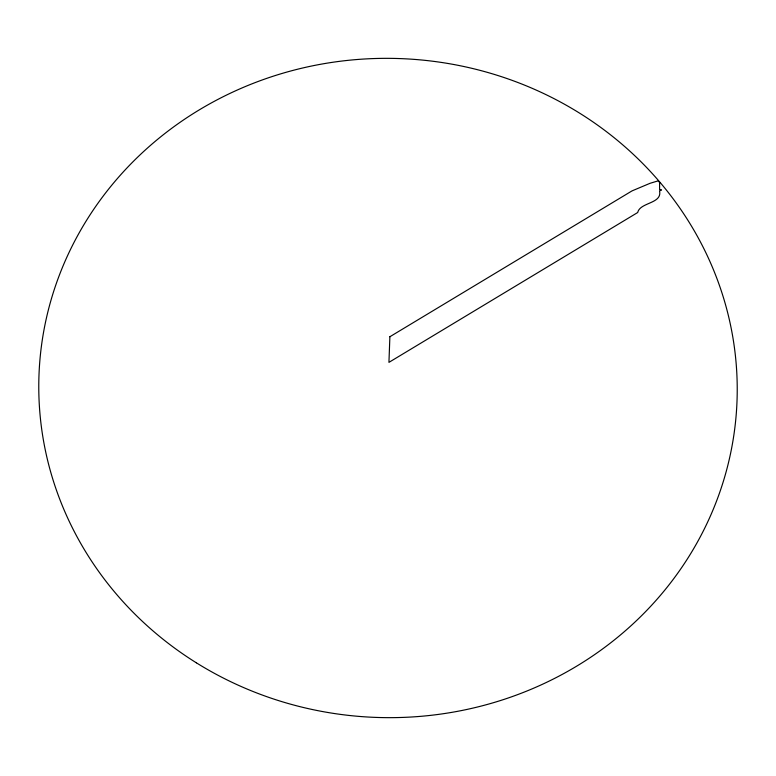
<?xml version="1.0" encoding="UTF-8"?>
<svg xmlns="http://www.w3.org/2000/svg" width="776" height="776" viewBox="0 0 776 776"><rect width="100%" height="100%" fill="white"/><g stroke="black" fill="none" stroke-linecap="round" stroke-linejoin="round"><path stroke-width="1.16" d="M389.882 336.735L388.941 362.363L637.707 212.508C639.928 202.235 662.345 203.826 659.561 191.061L661.521 189.887L659.61 189.78L659.6 182.253L657.805 180.963L650.084 183.291L632.537 190.673A6.218 1.688 -34.2 0 0 631.596 191.148L389.882 336.735M196.357 662.811A349.248 329.625 2.1 0 0 736.657 408.263A349.248 329.625 2.1 0 0 230.986 92.916A349.248 329.625 2.1 0 0 196.357 662.811"/></g></svg>
